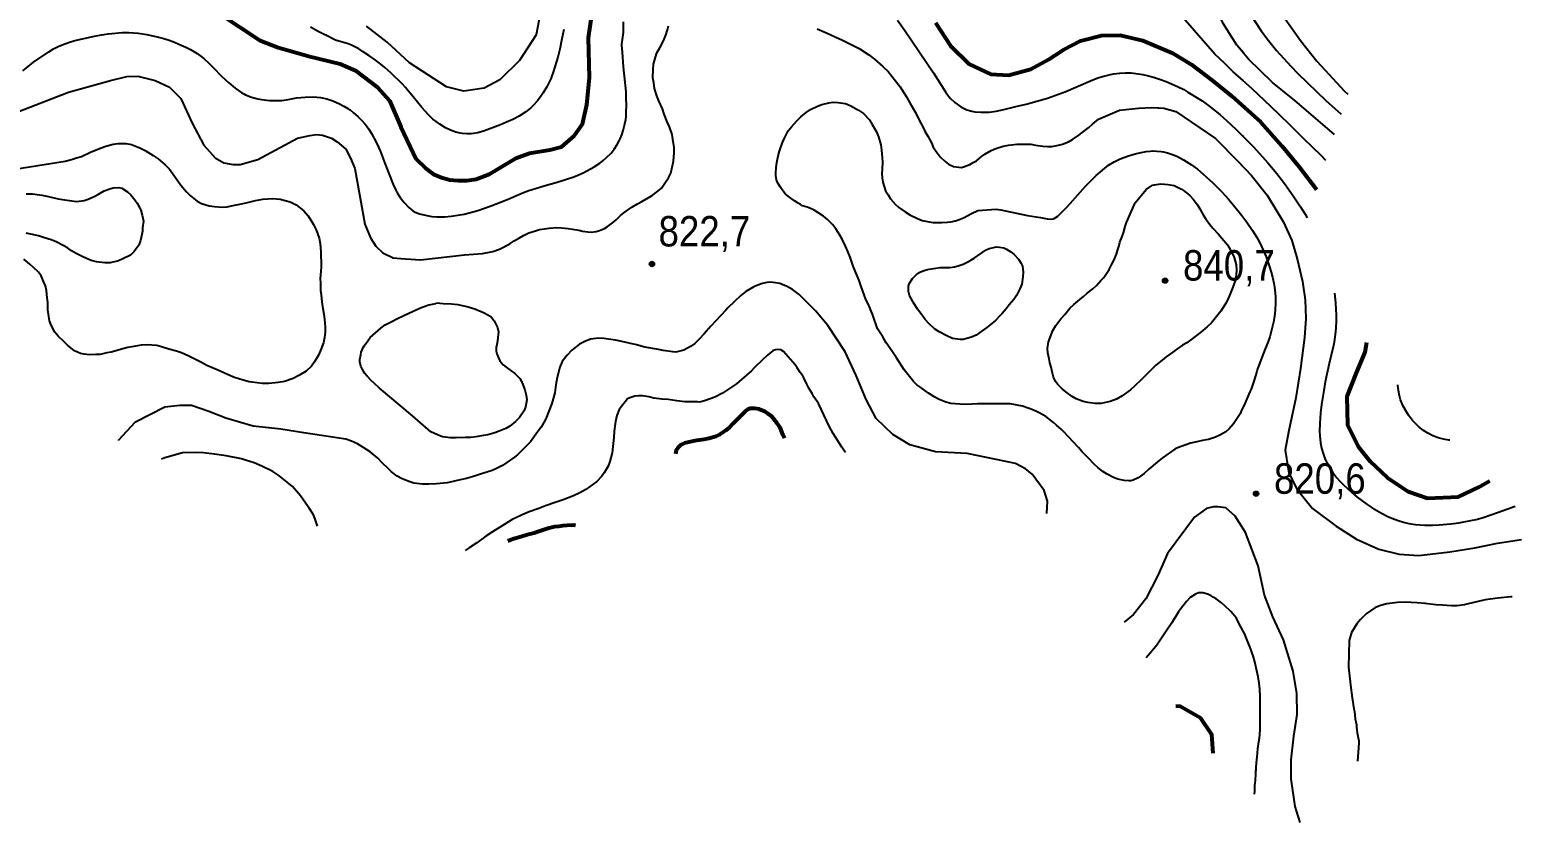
# Model space of a CAD drawing. Header units: metres. Extents: x 547833 to 556102, y 1844799 to 1850994.
# Drawn here: x 552372 to 553201, y 1844938 to 1845380 of the extents above; entities that cross this region are included whole.
import ezdxf

# ---------------------------------------------------------------- set-up
doc = ezdxf.new("R2010")
doc.units = ezdxf.units.M
doc.header["$LTSCALE"] = 6.8
for name, color, linetype, lineweight in [('1', 7, 'Continuous', 25), ('2', 7, 'Continuous', 53), ('5', 7, 'Continuous', 13)]:
    doc.layers.add(name, color=color, linetype=linetype, lineweight=lineweight)

msp = doc.modelspace()

# ---------------------------------------------------------------- hatches: boundary and pattern name
at = {"layer": '5'}
for points in [[(552721.28, 1845249.52, 1), (552718.28, 1845249.52, 1)], [(553007.79, 1845240.27, 1), (553004.79, 1845240.27, 1)], [(553058.57, 1845121.17, 1), (553055.57, 1845121.17, 1)]]:
    msp.add_hatch(color=256, dxfattribs=at).paths.add_polyline_path(points)

# ---------------------------------------------------------------- linework, layer by layer
at = {"layer": '1'}
msp.add_line((553000, 1845293.72), (553003.94, 1845294.36), dxfattribs=at)
for points in [[(553000, 1845503.23), (553005.13, 1845503.09), (553014.84, 1845501.24), (553028.66, 1845496.07), (553040.99, 1845486.08), (553051.78, 1845469.99), (553055.42, 1845457.21), (553057.66, 1845444.4), (553059.36, 1845421.66), (553061.43, 1845409.22), (553066.19, 1845397.85), (553073.26, 1845386.49), (553081.82, 1845374.4), (553090.97, 1845362.76), (553106.46, 1845346.09), (553108.23, 1845344.35)], [(553100.82, 1845321.8), (553078.62, 1845340.85), (553066.19, 1845350.96), (553052.9, 1845364.04), (553046.24, 1845371.86), (553038.72, 1845383.81), (553034.1, 1845393.91), (553029.58, 1845408.77), (553027.35, 1845421.58), (553025.06, 1845431.44), (553015.59, 1845456.12), (553005.5, 1845465.37), (553000, 1845466.97)], [(553096.08, 1845307.41), (553093.38, 1845310.17), (553083.75, 1845319.47), (553075.74, 1845327.52), (553065.36, 1845337.53), (553054.88, 1845347.31), (553044.34, 1845356.93), (553039.41, 1845361.81), (553034.12, 1845366.81), (553012.28, 1845391.66), (553009.65, 1845395.53), (553001.74, 1845407.4), (553000, 1845409.58)], [(553047.07, 1845405.53), (553047.85, 1845403.06), (553049.19, 1845399.34), (553050.7, 1845395.72), (553052.86, 1845391.19), (553054.72, 1845387.83), (553056.34, 1845385.14), (553059.85, 1845379.76), (553063.95, 1845374.37), (553068.46, 1845368.74), (553076.47, 1845359.95), (553080.4, 1845355.87), (553096.08, 1845340.9), (553104.55, 1845333.16)], [(553050, 1845351.76), (553044.34, 1845356.93), (553039.41, 1845361.81), (553034.12, 1845366.81), (553012.28, 1845391.66)], [(552657.14, 1845388.41), (552655.12, 1845377.63), (552645.84, 1845363.25), (552634.95, 1845352.47), (552626.07, 1845347.68), (552614.78, 1845346.08), (552605.1, 1845348.48), (552584.5, 1845361.87), (552571.89, 1845373.49), (552560.37, 1845382.42)], [(552698.75, 1845313.76), (552700.38, 1845316.22), (552701.51, 1845318.3), (552702.06, 1845319.49), (552702.93, 1845321.73), (552703.67, 1845324.06), (552704.66, 1845327.77), (552705.13, 1845330.33), (552705.3, 1845331.86), (552705.46, 1845334.81), (552705.5, 1845337.87), (552705.45, 1845342.63), (552705.31, 1845345.78), (552703.91, 1845359.7), (552703.27, 1845367.82), (552703.04, 1845371.77), (552703.02, 1845372.32), (552703.84, 1845378.83), (552703.93, 1845384.73)], [(552856.82, 1845385.74), (552860.93, 1845379.9), (552877.01, 1845356.28), (552883.6, 1845345.66)], [(553050, 1845367.45), (553046.24, 1845371.86), (553038.72, 1845383.81)], [(552368.6, 1845357.5), (552374.51, 1845362.19), (552383.06, 1845368.07), (552385.58, 1845369.66), (552388.28, 1845370.99), (552390.48, 1845371.91), (552394, 1845373.21), (552397.65, 1845374.32), (552408.63, 1845376.8), (552412.38, 1845377.47), (552416.1, 1845378.03), (552418.45, 1845378.36), (552422.01, 1845378.73), (552424.28, 1845378.85), (552427.78, 1845378.86), (552432.9, 1845378.53), (552437.86, 1845377.8), (552443.62, 1845376.52), (552447.26, 1845375.51), (552450.29, 1845374.53), (552453.29, 1845373.41), (552455.68, 1845372.41), (552459.58, 1845370.61), (552462.11, 1845369.32), (552465.79, 1845367.2), (552468.2, 1845365.5), (552469.64, 1845364.32), (552472.43, 1845361.77), (552475.24, 1845358.99), (552479.18, 1845354.86), (552481.85, 1845352.2), (552483.58, 1845350.66), (552487.15, 1845347.77), (552490.88, 1845345.18), (552491.87, 1845344.6), (552492.84, 1845344.07), (552496.16, 1845342.66), (552499.66, 1845341.77), (552501.86, 1845341.4), (552506.3, 1845340.95), (552510.8, 1845340.84), (552513.07, 1845340.95), (552516.77, 1845341.47), (552521.33, 1845342.26), (552526.22, 1845342.78), (552530.88, 1845342.92), (552534.77, 1845342.56), (552538.22, 1845341.8), (552541.55, 1845340.7), (552545.42, 1845339), (552547.81, 1845337.74), (552550.07, 1845336.37), (552551.24, 1845335.56), (552553.22, 1845334.02), (552555.59, 1845331.91), (552557.88, 1845329.65), (552559.54, 1845327.8), (552560.36, 1845326.76), (552561.68, 1845324.86), (552563.17, 1845322.39), (552566.15, 1845316.85), (552568.06, 1845312.73), (552570.85, 1845305.3), (552575.36, 1845294.02), (552576.76, 1845290.81), (552577.59, 1845289.23), (552579.2, 1845286.74), (552581.49, 1845283.89), (552584.06, 1845281.11), (552586.27, 1845279.25), (552587.57, 1845278.47), (552590.05, 1845277.51), (552594.13, 1845276.6), (552596.87, 1845276.14), (552599.66, 1845275.85), (552601.23, 1845275.79), (552604.09, 1845275.87), (552607.76, 1845276.21), (552611.38, 1845276.73), (552614.94, 1845277.42), (552618.42, 1845278.25), (552622.62, 1845279.45), (552629.49, 1845281.81), (552638.58, 1845285.38), (552648.04, 1845289.38), (552651.11, 1845290.52), (552657.16, 1845292.54), (552660.17, 1845293.46), (552666.95, 1845295.31), (552675.57, 1845298.11), (552678.02, 1845299.03), (552681.71, 1845300.7), (552687.45, 1845303.77), (552690.68, 1845305.85), (552692.62, 1845307.35), (552694.44, 1845308.94), (552696.94, 1845311.5), (552698.75, 1845313.76)], [(552670.61, 1845380.57), (552669.45, 1845375.28), (552668.36, 1845369.55), (552667.19, 1845365.11), (552664.84, 1845357.16), (552663.32, 1845352.95), (552661.15, 1845348.54), (552659.14, 1845345.17), (552657.99, 1845343.46), (552655.84, 1845340.63), (552653.5, 1845338.09), (552652.09, 1845336.77), (552649.33, 1845334.55), (552645.68, 1845332.12), (552642.13, 1845330.25), (552638.67, 1845328.72), (552635.27, 1845327.33), (552626.3, 1845323.87), (552622.55, 1845322.83), (552620.16, 1845322.41), (552618.84, 1845322.28), (552616.45, 1845322.21), (552614.05, 1845322.38), (552612.72, 1845322.58), (552610.29, 1845323.15), (552607.29, 1845324.21), (552604.53, 1845325.63), (552601.36, 1845327.66), (552599.36, 1845329.05), (552597.48, 1845330.5), (552596.53, 1845331.33), (552594.95, 1845332.88), (552591.32, 1845336.98), (552586.48, 1845342.82), (552583.01, 1845347.24), (552582.16, 1845348.21), (552580.5, 1845349.94), (552573.92, 1845356.41), (552570.61, 1845359.35), (552568.34, 1845361.21), (552564.71, 1845363.92), (552561.67, 1845366.04), (552558.6, 1845368.13), (552556.13, 1845369.67), (552554.71, 1845370.46), (552552.07, 1845371.76), (552550.26, 1845372.58), (552543.19, 1845374.58), (552541.7, 1845375.4), (552538.74, 1845376.86), (552536.11, 1845378.06), (552533.45, 1845379.45), (552529.09, 1845381.84)], [(552672.92, 1845269.44), (552675.45, 1845268.97), (552679.03, 1845268.34), (552681.08, 1845267.91), (552683.98, 1845267.48), (552685.79, 1845267.4), (552688.6, 1845267.72), (552690.54, 1845268.23), (552693.26, 1845269.3), (552694.76, 1845270.33), (552696.26, 1845271.36), (552698.44, 1845273.03), (552700.08, 1845274.45), (552702.3, 1845276.61), (552704.03, 1845278.13), (552706.75, 1845280.06), (552708.52, 1845281.21), (552711.81, 1845283.2), (552714.22, 1845284.52), (552717.69, 1845286.53), (552719.92, 1845287.83), (552723.06, 1845290.28), (552725.05, 1845291.94), (552727.44, 1845295.15), (552728.95, 1845297.7), (552730.28, 1845300.23), (552731.33, 1845304.33), (552731.78, 1845307.04), (552732.2, 1845311.65), (552732.15, 1845314.59), (552731.53, 1845319.17), (552731.02, 1845321.96), (552729.5, 1845326.06), (552728.33, 1845328.87), (552726.69, 1845333.24), (552725.59, 1845336.16), (552723.66, 1845340.59), (552722.49, 1845343.4), (552721.24, 1845347.63), (552720.8, 1845350.71), (552720.37, 1845353.6), (552720.42, 1845358.17), (552720.74, 1845361.15), (552721.71, 1845365.15), (552722.57, 1845367.53), (552724.15, 1845370.37), (552725.25, 1845372.4), (552726.63, 1845375.21), (552727.52, 1845377.4), (552728.51, 1845380.37), (552729.03, 1845382.52)], [(552812.12, 1845380.91), (552816.23, 1845379.01), (552819.32, 1845377.75), (552822.53, 1845376.22), (552826.23, 1845374.65), (552831.78, 1845371.77), (552835.51, 1845369.82), (552840.84, 1845366.44), (552843.97, 1845363.95), (552848.61, 1845359.92), (552851.6, 1845357.04), (552855.7, 1845351.9), (552858.28, 1845348.49), (552861.86, 1845342.92), (552864, 1845339.18), (552866.85, 1845334.18), (552869.09, 1845329.5), (552870.77, 1845326.47), (552872.22, 1845323.78), (552873.87, 1845320.93), (552875.82, 1845317.17), (552876.85, 1845314.82), (552879.11, 1845311.66), (552880.71, 1845309.37), (552883.57, 1845306.75), (552885.35, 1845305.34), (552888.06, 1845304.04), (552889.71, 1845303.75), (552892.58, 1845303.51), (552894.33, 1845304), (552897.25, 1845305.09), (552899.12, 1845306.16), (552900.91, 1845307.12), (552903.5, 1845309.32), (552905.71, 1845310.81), (552909.08, 1845312.9)], [(552363.31, 1845333.58), (552393.98, 1845345.44), (552417.41, 1845352), (552426.6, 1845354.27), (552432.79, 1845354.5), (552442.44, 1845352), (552450.47, 1845348.36), (552456.67, 1845342), (552463.1, 1845328.14), (552469.52, 1845315.87), (552475.95, 1845308.82), (552480.77, 1845306.1), (552486.05, 1845305.19), (552489.95, 1845305.19), (552499.83, 1845307.91), (552521.86, 1845319.73), (552528.75, 1845321.33), (552532.42, 1845321.78), (552535.87, 1845321.55), (552540.92, 1845319.73), (552544.13, 1845317.69), (552548.95, 1845313.6), (552551.48, 1845308.6), (552554, 1845302.92), (552559.49, 1845271.82), (552562.72, 1845264.23), (552565.54, 1845259.44), (552569.58, 1845255.84), (552575.23, 1845253.05), (552579.66, 1845252.65), (552590.56, 1845251.85), (552615.17, 1845254.65), (552625.14, 1845255.43), (552629.98, 1845256.36), (552631, 1845256.57), (552634.74, 1845257.86), (552636.91, 1845258.86), (552640.57, 1845260.9), (552642.77, 1845262.39), (552645.89, 1845264.17), (552648.03, 1845265.36), (552651.09, 1845266.85), (552654.76, 1845268.03), (552657.05, 1845268.77), (552659.75, 1845269.17), (552662.46, 1845269.58), (552666.61, 1845269.86), (552669.28, 1845269.79), (552672.92, 1845269.44)], [(552883.6, 1845345.66), (552885.36, 1845343.31), (552886.53, 1845342.05), (552888.97, 1845339.83), (552892.33, 1845337.41), (552893.05, 1845336.98), (552895.63, 1845335.7), (552898.4, 1845334.84), (552900.13, 1845334.53), (552903.61, 1845334.29), (552908.05, 1845334.4), (552911.89, 1845334.85), (552916.31, 1845335.79), (552922.87, 1845337.56), (552928.75, 1845338.89), (552940.68, 1845342.15), (552950.87, 1845345.82), (552956.48, 1845348.39), (552965.9, 1845352.43), (552969.26, 1845353.63), (552972.11, 1845354.48), (552975.04, 1845355.21), (552977.38, 1845355.69), (552981.02, 1845356.2), (552984.09, 1845356.36), (552987.32, 1845356.25), (552991.3, 1845355.82), (552993.81, 1845355.41), (552997.05, 1845354.71), (553000.41, 1845353.77), (553003.74, 1845352.67), (553006.92, 1845351.46), (553013.12, 1845348.77), (553016.79, 1845346.93), (553019.05, 1845345.61), (553027.02, 1845340.61), (553030.64, 1845337.93), (553036.77, 1845332.95), (553040.62, 1845329.61), (553045.73, 1845324.87), (553049.51, 1845321.21), (553050, 1845320.71)], [(553000, 1845353.88), (553000.41, 1845353.77), (553003.74, 1845352.67), (553006.92, 1845351.46), (553013.12, 1845348.77), (553016.79, 1845346.93), (553019.05, 1845345.61), (553027.02, 1845340.61), (553030.64, 1845337.93), (553036.77, 1845332.95), (553040.62, 1845329.61), (553045.73, 1845324.87), (553049.51, 1845321.21), (553055.42, 1845315.18), (553060.7, 1845309.43), (553063.66, 1845306.03), (553068.63, 1845300), (553072.92, 1845294.42), (553077.78, 1845287.61), (553081.92, 1845281.42), (553084.41, 1845277.35), (553085.55, 1845275.4)], [(552867.65, 1845182.11), (552865.85, 1845183.9), (552860.51, 1845190.46), (552856.36, 1845197.16), (552854.1, 1845200.39), (552850.63, 1845205.47), (552848.65, 1845208.83), (552845.63, 1845213.33), (552842.85, 1845221.51), (552841.88, 1845224.16), (552840.98, 1845226.24), (552839.26, 1845229.65), (552838.29, 1845232.29), (552836.52, 1845236.93), (552835.39, 1845240.22), (552833.5, 1845245.14), (552832.17, 1845248.4), (552830.36, 1845253.42), (552829.06, 1845256.5), (552827.86, 1845259.5), (552826, 1845263.37), (552824.59, 1845265.67), (552822.48, 1845269.23), (552820.8, 1845271.41), (552817.69, 1845274.57), (552815.49, 1845276.31), (552812.32, 1845278.33), (552810.38, 1845279.53), (552807.87, 1845280.67), (552806.37, 1845281.35), (552803.91, 1845282.11), (552802.7, 1845282.73), (552801.38, 1845283.44), (552799.42, 1845284.83), (552798.08, 1845285.72), (552795.8, 1845287.36), (552794.34, 1845288.52), (552792.46, 1845290.87), (552791.41, 1845292.55), (552789.8, 1845295.03), (552789.33, 1845296.59), (552788.87, 1845299), (552788.99, 1845300.44), (552789.06, 1845303.11), (552789.41, 1845305.05), (552789.65, 1845307.07), (552790.48, 1845310.68), (552791.24, 1845313.14), (552792.75, 1845317.4), (552793.88, 1845319.9), (552795.81, 1845323.83), (552797.64, 1845326.12), (552800.67, 1845329.51), (552802.89, 1845331.66), (552805.92, 1845334.2), (552808.29, 1845335.89), (552812.27, 1845337.68), (552814.62, 1845338.7), (552818.51, 1845339.53), (552820.93, 1845340), (552823.51, 1845339.82), (552827.77, 1845339.16), (552830.77, 1845337.8), (552835.11, 1845335.54), (552837.81, 1845333.57)], [(552837.81, 1845333.57), (552841.16, 1845330.06), (552842.79, 1845327.4), (552845.24, 1845323.4), (552846.33, 1845320.49), (552847.49, 1845316.16), (552847.94, 1845313.08), (552848.41, 1845308.95), (552848.42, 1845306.39), (552848.39, 1845302.49), (552848.19, 1845300.1), (552848.29, 1845297.64), (552848.65, 1845295.3), (552850.25, 1845290.45), (552851.65, 1845288.15), (552853.05, 1845285.84), (552855.69, 1845282.72), (552857.59, 1845281.04), (552861.18, 1845278.69), (552863.75, 1845276.99), (552868.07, 1845274.92), (552870.66, 1845273.89), (552874.56, 1845273.01), (552876.88, 1845272.7), (552879.15, 1845272.77), (552881.71, 1845272.78), (552884.84, 1845272.85), (552886.71, 1845273.07), (552889.21, 1845273.64), (552890.96, 1845274.12), (552893.77, 1845275.3), (552896.45, 1845276.75), (552897.78, 1845277.56), (552899.4, 1845278.32), (552900.57, 1845278.93), (552901.65, 1845279.43), (552912, 1845280.09), (552914.62, 1845279.72), (552917.15, 1845279.25), (552929.38, 1845276.56), (552936.73, 1845275.41), (552940.46, 1845274.74), (552943.11, 1845274.62), (552943.77, 1845274.74), (552944.39, 1845274.94), (552946.36, 1845276.22), (552951.09, 1845280.99), (552953.25, 1845283.3), (552961.91, 1845293.05), (552964.54, 1845295.75), (552967.86, 1845298.92), (552971.36, 1845302.03), (552974.75, 1845304.7), (552977.76, 1845306.57), (552981.23, 1845308.23), (552985.85, 1845309.97), (552989.54, 1845311.1), (552991.95, 1845311.71), (552995.65, 1845312.4), (552998.02, 1845312.64), (552999.34, 1845312.68), (553001.7, 1845312.61), (553004.04, 1845312.35), (553005.32, 1845312.13), (553007.59, 1845311.59)], [(552909.08, 1845312.9), (552911.8, 1845313.97), (552915.93, 1845315.3), (552918.9, 1845315.83), (552923.67, 1845316.47), (552926.8, 1845316.54), (552931.28, 1845316.39), (552933.91, 1845315.84), (552937.95, 1845315.35), (552940.54, 1845315.17), (552943.1, 1845315.18), (552946.72, 1845315.88), (552948.93, 1845316.51), (552952.3, 1845317.75), (552954.61, 1845319.16), (552958.15, 1845321.46), (552961.53, 1845324.05), (552963.61, 1845325.81), (552965.83, 1845327.62), (552969.01, 1845330.38), (552980.89, 1845335.53), (552991.35, 1845336.64), (552998.82, 1845337.01), (553005.55, 1845336.64), (553012.27, 1845334.79), (553034.41, 1845319.64)], [(553000, 1845336.95), (553005.55, 1845336.64), (553012.27, 1845334.79), (553034.41, 1845319.64)], [(552344.01, 1845299.35), (552392.1, 1845307.02), (552395.69, 1845307.95), (552398.54, 1845308.75), (552401.29, 1845309.64), (552406.7, 1845312.15), (552408.15, 1845312.7), (552412.23, 1845314.4), (552414.88, 1845315.37), (552419.02, 1845316.51), (552421.65, 1845316.81), (552426.21, 1845316.76), (552429.21, 1845316.25), (552433.89, 1845314.41), (552436.91, 1845312.86), (552441.3, 1845310.23), (552444.08, 1845308.36), (552447.99, 1845304.91), (552450.45, 1845302.44), (552452.36, 1845299.91), (552455, 1845295.93), (552456.8, 1845293.48), (552459.98, 1845289.76), (552462.21, 1845287.64), (552465.79, 1845284.63), (552468.31, 1845283.31), (552472.63, 1845282.09), (552475.63, 1845281.58), (552479.84, 1845281.3), (552482.68, 1845281.44), (552486.66, 1845282.37), (552489.72, 1845283), (552493.15, 1845283.68), (552498.51, 1845285.05), (552502.5, 1845285.79), (552508.17, 1845286.06), (552512.3, 1845285.68), (552517.87, 1845284.32), (552521.21, 1845282.52), (552525.39, 1845279.2), (552527.9, 1845276.35), (552530.81, 1845271.65), (552532.38, 1845268.7), (552534.07, 1845263.95), (552534.6, 1845260.97), (552534.95, 1845256.27), (552534.98, 1845253.52), (552535.07, 1845251.06), (552535.16, 1845247.74), (552534.86, 1845245.43), (552534.64, 1845241.51), (552534.67, 1845238.76), (552534.75, 1845234.78), (552535.02, 1845232.34), (552535.48, 1845228.4), (552535.88, 1845225.7), (552536.64, 1845221.51), (552536.97, 1845218.7), (552537.38, 1845214.28), (552537.32, 1845211.43), (552537, 1845208.44), (552536.38, 1845205.52), (552534.69, 1845201.25), (552533.57, 1845198.55), (552531.44, 1845194.8)], [(553034.41, 1845319.64), (553047.16, 1845306.76), (553050, 1845303.7)], [(553034.41, 1845319.64), (553047.16, 1845306.76), (553054.47, 1845298.88), (553063.28, 1845287.98), (553072.44, 1845272.88), (553076.95, 1845262.64), (553080.05, 1845252.36), (553082.9, 1845239.75), (553084.45, 1845229.55), (553084.88, 1845219.09), (553084.19, 1845208.38), (553081.94, 1845191.08), (553079.33, 1845174.77), (553075.12, 1845155.58), (553073.33, 1845145.51), (553075.31, 1845132.67), (553079.95, 1845123.46), (553088.59, 1845112.92), (553101.75, 1845103.16), (553113.11, 1845095.75), (553125.52, 1845090.25), (553137, 1845087.34), (553147.97, 1845086.67), (553165.17, 1845088.64), (553179.13, 1845090.88), (553191.77, 1845093.48), (553205.23, 1845095.67)], [(553000, 1845312.66), (553001.7, 1845312.61), (553004.04, 1845312.35), (553005.32, 1845312.13), (553007.59, 1845311.59)], [(553007.59, 1845311.59), (553011.04, 1845310.45), (553013.21, 1845309.52), (553016.59, 1845307.75), (553020.96, 1845304.88), (553024.31, 1845302.42), (553027.61, 1845299.74), (553032.91, 1845294.85), (553037.88, 1845289.89), (553041.67, 1845285.73), (553044.56, 1845282.31), (553049.17, 1845276.53), (553051.85, 1845272.93), (553055.04, 1845268.18), (553057.22, 1845264.68), (553059.14, 1845261.26), (553061.27, 1845256.86), (553062.65, 1845253.51), (553064.64, 1845247.92), (553065.52, 1845245.05), (553066.22, 1845242.18), (553066.93, 1845238.73), (553067.31, 1845236.55), (553067.74, 1845233.21), (553067.88, 1845231.09), (553067.92, 1845227.87), (553067.69, 1845223.79), (553067.34, 1845220.41), (553066.76, 1845216.98), (553064.67, 1845208.82), (553063.72, 1845205.62), (553062.22, 1845202.16), (553057.8, 1845191.02)], [(553007.59, 1845311.59), (553011.04, 1845310.45), (553013.21, 1845309.52), (553016.59, 1845307.75), (553020.96, 1845304.88), (553024.31, 1845302.42), (553027.61, 1845299.74), (553032.91, 1845294.85), (553037.88, 1845289.89), (553041.67, 1845285.73), (553044.56, 1845282.31), (553049.17, 1845276.53), (553051.85, 1845272.93), (553055.04, 1845268.18), (553057.22, 1845264.68), (553059.14, 1845261.26), (553061.27, 1845256.86), (553062.65, 1845253.51), (553064.64, 1845247.92), (553065.52, 1845245.05), (553066.22, 1845242.18), (553066.93, 1845238.73), (553067.31, 1845236.55), (553067.74, 1845233.21), (553067.88, 1845231.09), (553067.92, 1845227.87), (553067.69, 1845223.79), (553067.34, 1845220.41), (553066.76, 1845216.98), (553064.67, 1845208.82), (553063.72, 1845205.62), (553062.22, 1845202.16), (553057.8, 1845191.02)], [(552370.35, 1845288.71), (552373.95, 1845288.75), (552379.16, 1845288.01), (552382.85, 1845287.3), (552388.32, 1845286.02), (552392.09, 1845285.41), (552397.12, 1845284.66), (552398.66, 1845284.45), (552402.79, 1845284.92), (552405.08, 1845285.66), (552408.68, 1845287.4), (552410.82, 1845288.6), (552413.94, 1845290.38), (552417.04, 1845291.49), (552419.06, 1845292.11), (552422.08, 1845292.26), (552423.83, 1845291.89), (552426.92, 1845289.78), (552428.83, 1845288.09), (552431.13, 1845285.41), (552432.38, 1845283.56), (552433.85, 1845280.69), (552434.36, 1845279.61), (552435.24, 1845276.86), (552435.62, 1845275.2), (552435.92, 1845273.43), (552435.39, 1845269.76), (552435.31, 1845267.94), (552434.96, 1845266), (552434.31, 1845262.6), (552433.27, 1845260.02), (552430.64, 1845256.49), (552428.58, 1845254.54), (552424.46, 1845252.36), (552421.92, 1845251.31), (552417.3, 1845250.21), (552414.26, 1845250.24), (552409.73, 1845250.77), (552406.79, 1845251.57), (552402.33, 1845253.25), (552398.38, 1845255.36), (552395.73, 1845256.95), (552393.56, 1845258.51), (552391.11, 1845259.94), (552387.19, 1845261.87), (552384.31, 1845262.96), (552380.07, 1845264.28), (552377.22, 1845265.19), (552373.02, 1845266.13), (552370.48, 1845266.79)], [(553003.94, 1845294.36), (553008.07, 1845293.98), (553011.28, 1845293.3), (553015.39, 1845291.4), (553016.52, 1845290.67), (553019.97, 1845287.94), (553022.02, 1845285.8), (553024.28, 1845282.63), (553025.58, 1845280.41), (553027.48, 1845277.02), (553028.87, 1845274.9), (553031.23, 1845271.65), (553032.99, 1845269.58), (553035.83, 1845266.29), (553039.1, 1845262.68), (553041.19, 1845260.16), (553043.58, 1845255.88), (553044.76, 1845253.07), (553045.98, 1845249.03), (553046.2, 1845246.3), (553046.04, 1845243.53), (553045.61, 1845240.63), (553044.08, 1845236.56), (553043.07, 1845233.78), (553041.25, 1845229.78), (553039.92, 1845227.25), (553037.35, 1845223.16), (553035.19, 1845220.44), (553032.2, 1845216.68), (553029.79, 1845214.5), (553026.16, 1845211.43), (553023.81, 1845209.55), (553020.56, 1845207.18), (553018.38, 1845205.51), (553016.07, 1845204.1), (553012.89, 1845202.03), (553010.63, 1845200.25), (553006.92, 1845197.74), (553004.58, 1845195.85), (553001.11, 1845192.99), (552998.88, 1845190.83), (552995.31, 1845187.19), (552992.84, 1845184.73), (552989.33, 1845181.38), (552986.92, 1845179.21), (552982.26, 1845175.92), (552979.06, 1845174.03), (552975.68, 1845172.79), (552970.5, 1845171.63), (552967.27, 1845171.64), (552963.12, 1845172.21), (552960.49, 1845172.76), (552956.71, 1845174.23), (552954.38, 1845175.58), (552950.87, 1845178.02), (552948.76, 1845179.87), (552946.39, 1845182.26), (552945.16, 1845183.92), (552944.02, 1845186.36), (552943.5, 1845188.48), (552942.63, 1845191.9), (552941.98, 1845194.29), (552941.53, 1845196.52), (552940.85, 1845199.96), (552940.68, 1845202.31)], [(552940.68, 1845202.31), (552941.21, 1845205.98), (552942.05, 1845208.55), (552943.6, 1845212.43), (552945.2, 1845215.08), (552948.08, 1845218.92), (552950.29, 1845221.27), (552953.11, 1845224.82), (552955.25, 1845226.87), (552958.72, 1845229.73), (552960.63, 1845231.28), (552962.79, 1845233.14), (552965.93, 1845235.59), (552967.99, 1845237.54), (552970.33, 1845240.28), (552972.04, 1845241.99), (552974.01, 1845244.69), (552975.05, 1845246.42), (552976.6, 1845249.45), (552977.59, 1845251.55), (552979.1, 1845254.96), (552979.72, 1845257.02), (552980.63, 1845259.88), (552981.08, 1845261.74), (552982.34, 1845264.82), (552983.04, 1845266.99), (552984.07, 1845270.44), (552984.67, 1845272.69), (552989.5, 1845283.77), (552995.66, 1845291.19), (552999.19, 1845293.59), (553003.94, 1845294.36)], [(553003.94, 1845294.36), (553008.07, 1845293.98), (553011.28, 1845293.3), (553015.39, 1845291.4), (553016.52, 1845290.67), (553019.97, 1845287.94), (553022.02, 1845285.8), (553024.28, 1845282.63), (553025.58, 1845280.41), (553027.48, 1845277.02), (553028.87, 1845274.9), (553031.23, 1845271.65), (553032.99, 1845269.58), (553035.83, 1845266.29), (553039.1, 1845262.68), (553041.19, 1845260.16), (553043.58, 1845255.88), (553044.76, 1845253.07), (553045.98, 1845249.03), (553046.2, 1845246.3), (553046.04, 1845243.53), (553045.61, 1845240.63), (553044.08, 1845236.56), (553043.07, 1845233.78), (553041.25, 1845229.78), (553039.92, 1845227.25), (553037.35, 1845223.16), (553035.19, 1845220.44), (553032.2, 1845216.68), (553029.79, 1845214.5), (553026.16, 1845211.43), (553023.81, 1845209.55), (553020.56, 1845207.18), (553018.38, 1845205.51), (553016.07, 1845204.1), (553012.89, 1845202.03), (553010.63, 1845200.25), (553006.92, 1845197.74), (553004.58, 1845195.85), (553001.11, 1845192.99), (553000, 1845191.91)], [(552531.44, 1845194.8), (552529.72, 1845192.41), (552526.7, 1845189.7), (552522.71, 1845187.24), (552519.57, 1845185.65), (552514.64, 1845183.95), (552511.09, 1845183.35), (552505.84, 1845182.75), (552502.13, 1845182.8), (552496.55, 1845183.49), (552494.9, 1845183.78), (552489.71, 1845185.18), (552486.24, 1845186.39), (552480.75, 1845188.71), (552476.96, 1845190.37), (552471.36, 1845192.76), (552468.31, 1845194.5), (552463.89, 1845196.66), (552461.26, 1845198.07), (552457.06, 1845199.87), (552454.29, 1845200.88), (552450.07, 1845202.01), (552446.05, 1845203.16), (552443.29, 1845203.99), (552440.61, 1845204.25), (552438.02, 1845204.43), (552434.54, 1845204.13), (552432.48, 1845203.89), (552429.42, 1845203.25), (552427.19, 1845202.81), (552423.67, 1845202.03), (552421.19, 1845201.27), (552417.88, 1845200.32), (552415.47, 1845199.85), (552411.76, 1845199.05), (552409.11, 1845198.94), (552405.8, 1845198.84), (552402.82, 1845199.17), (552400.69, 1845199.49), (552397.48, 1845201.02), (552396.45, 1845201.67), (552393.4, 1845204.26), (552391.37, 1845206.21), (552388.36, 1845209.29), (552386.4, 1845211.53), (552384.45, 1845215.3), (552383.5, 1845217.75), (552382.88, 1845221.48), (552382.6, 1845223.92), (552382.42, 1845227.98), (552382.21, 1845230.71), (552381.84, 1845234.75), (552381.27, 1845237.25), (552380.26, 1845239.42), (552378.81, 1845242.96), (552377.26, 1845244.87), (552374.48, 1845247.59), (552372.48, 1845249.35), (552369.19, 1845252.3)], [(553079.75, 1845253.37), (553080.05, 1845252.36), (553082.9, 1845239.75), (553084.45, 1845229.55), (553084.88, 1845219.09), (553084.19, 1845208.38), (553081.94, 1845191.08), (553079.33, 1845174.77), (553075.12, 1845155.58), (553073.33, 1845145.51), (553075.31, 1845132.67), (553079.95, 1845123.46), (553088.59, 1845112.92), (553101.75, 1845103.16), (553113.11, 1845095.75), (553125.52, 1845090.25), (553137, 1845087.34), (553147.97, 1845086.67), (553165.17, 1845088.64), (553179.13, 1845090.88), (553183.9, 1845091.86)], [(552940.17, 1845110.1), (552940.58, 1845116.98), (552938.75, 1845123.08), (552932.13, 1845132.12), (552928.25, 1845135.06), (552922.78, 1845137.99), (552895.72, 1845143.61), (552878.06, 1845144.53), (552863.77, 1845148.53), (552854.28, 1845154.23), (552844.91, 1845163.28), (552839.34, 1845173.91), (552833.84, 1845187.25), (552827.72, 1845200.39), (552817.98, 1845215.2), (552811.13, 1845223.3), (552802.07, 1845232.48), (552798.33, 1845235.23), (552794.82, 1845237.13), (552793.77, 1845237.6), (552791.16, 1845238.6), (552787.39, 1845239.27), (552785.29, 1845239.33), (552782.93, 1845239.06), (552780.69, 1845238.5), (552776.69, 1845236.85), (552774.35, 1845235.48), (552772.21, 1845234.14), (552769.37, 1845231.92)], [(552769.37, 1845231.92), (552765.86, 1845228.62), (552762.17, 1845225.11), (552761.04, 1845223.68), (552755.52, 1845217.86), (552752.68, 1845214.74), (552748.8, 1845210.3), (552746.11, 1845207.6), (552743.8, 1845205.14), (552741.31, 1845203.36), (552737.64, 1845201.44), (552733.17, 1845200.33), (552731.46, 1845200.44), (552725.99, 1845201.21), (552723.42, 1845201.81), (552715.89, 1845203.15), (552711.07, 1845204.29), (552707.16, 1845205.24), (552701.23, 1845206.56), (552699.39, 1845206.95), (552692.99, 1845207.91), (552689.88, 1845208.05), (552685.46, 1845207.45), (552682.4, 1845206.3), (552679.38, 1845204.76), (552675.08, 1845201.37), (552672.5, 1845198.58), (552669.71, 1845195.07), (552668.39, 1845191.82), (552666.94, 1845186.17), (552666.12, 1845181.98), (552665.52, 1845177.62), (552663.92, 1845171.55), (552660.51, 1845162.98), (552659.44, 1845160.96), (552657.94, 1845158.4), (552656.13, 1845155.89), (552651.9, 1845150.12), (552644.64, 1845143), (552643, 1845141.62), (552636.44, 1845136.98), (552632.57, 1845135.04), (552630.67, 1845134.22), (552624.7, 1845132.34), (552621.33, 1845131.25), (552616.21, 1845129.77), (552612.71, 1845128.97), (552607.18, 1845127.64), (552605.43, 1845127.24), (552599.41, 1845126.65), (552595.14, 1845126.46), (552591.63, 1845126.56), (552586.88, 1845127.11), (552583.99, 1845127.98), (552579.91, 1845129.61), (552577.56, 1845130.93), (552574.38, 1845133.46), (552572.47, 1845135.34), (552569.22, 1845138.46), (552566.73, 1845140.97), (552562.43, 1845144.57), (552558.33, 1845147.29), (552555.32, 1845149.15), (552552.08, 1845150.47), (552548.85, 1845151.6)], [(552556.78, 1845194.94), (552556.63, 1845196.25), (552557.21, 1845198.69), (552557.49, 1845200.34), (552558.63, 1845202.85), (552559.19, 1845203.77), (552561.24, 1845206.56), (552562.55, 1845208.42), (552565.38, 1845211.12), (552568.49, 1845213.76), (552570.86, 1845215.45), (552574.63, 1845217.4), (552577.31, 1845218.85), (552581.27, 1845220.82), (552584.08, 1845222), (552588.59, 1845224.04), (552591.48, 1845225.32), (552595.31, 1845226.7), (552597.27, 1845227.02), (552599.21, 1845227.53), (552599.46, 1845227.84)], [(552599.46, 1845227.84), (552603.29, 1845227.52), (552607.88, 1845227.29), (552611.44, 1845226.84), (552617.2, 1845225.51), (552620.83, 1845224.5), (552625.71, 1845222.49), (552629.78, 1845220.11), (552631.75, 1845217.86), (552633.62, 1845213.99), (552634.17, 1845211.68), (552633.78, 1845208.41), (552633.62, 1845206.49), (552633.17, 1845204.63), (552632.8, 1845202.88), (552632.85, 1845200.8), (552633.1, 1845199.4), (552634.03, 1845197.13), (552634.89, 1845195.43), (552636.75, 1845193.27), (552638.34, 1845191.83), (552641.22, 1845189.88), (552643.21, 1845188.31), (552645.99, 1845185.59), (552647.31, 1845183.17), (552648.8, 1845179.26), (552649.52, 1845176.3), (552649.92, 1845173.6), (552649.25, 1845169.53), (552648.28, 1845167.23), (552645.83, 1845163.72), (552643.61, 1845161.57), (552640.49, 1845158.93), (552638.16, 1845157.72), (552634.46, 1845156.06), (552631.98, 1845155.3), (552628.23, 1845154.02), (552625.71, 1845153.63), (552621.42, 1845152.95), (552618.61, 1845152.63), (552615.48, 1845152.56), (552610.56, 1845152.38), (552607.33, 1845152.39), (552602.89, 1845153.02), (552600.12, 1845154.03), (552596.4, 1845155.79), (552589.02, 1845162.16), (552586.16, 1845164.78), (552567.77, 1845180.24), (552564.82, 1845182.76), (552563.11, 1845184.46), (552560.75, 1845186.85), (552559.53, 1845188.32), (552558, 1845190.9), (552557.25, 1845192.53), (552556.78, 1845194.94)], [(553100.87, 1845233.18), (553101.12, 1845231.55), (553101.5, 1845227.69), (553101.8, 1845220.96), (553101.8, 1845217.43), (553101.61, 1845214.12), (553101.37, 1845211.55), (553100.88, 1845207.37), (553100.47, 1845204.66), (553100.19, 1845203.2), (553097.95, 1845193.85), (553095.7, 1845183.65), (553094.82, 1845178.84), (553093.58, 1845170.99), (553093.01, 1845166.37), (553092.58, 1845160.41), (553092.5, 1845156.15), (553092.59, 1845153.57), (553093.04, 1845149.66), (553093.66, 1845146.6), (553094.46, 1845143.7), (553095.72, 1845140.35), (553096.71, 1845138.28), (553097.85, 1845136.25), (553099.89, 1845133.13), (553102.19, 1845130.11), (553103.75, 1845128.26), (553105.44, 1845126.46), (553108.4, 1845123.67), (553110.44, 1845121.9), (553113.58, 1845119.25), (553116.24, 1845117.16), (553119.06, 1845115.17), (553121.94, 1845113.29), (553127.04, 1845110.28), (553130.57, 1845108.51), (553132.85, 1845107.49), (553136.37, 1845106.16), (553139.29, 1845105.27), (553142.31, 1845104.57), (553146.12, 1845103.97), (553148.66, 1845103.74), (553151.29, 1845103.61), (553155.59, 1845103.62)], [(553100.87, 1845233.18), (553101.12, 1845231.55), (553101.5, 1845227.69), (553101.8, 1845220.96), (553101.8, 1845217.43), (553101.61, 1845214.12), (553101.37, 1845211.55), (553100.88, 1845207.37), (553100.47, 1845204.66), (553100.19, 1845203.2), (553097.95, 1845193.85), (553095.7, 1845183.65), (553094.82, 1845178.84), (553093.58, 1845170.99), (553093.01, 1845166.37), (553092.58, 1845160.41), (553092.5, 1845156.15), (553092.59, 1845153.57), (553093.04, 1845149.66), (553093.66, 1845146.6), (553094.46, 1845143.7), (553095.72, 1845140.35), (553096.71, 1845138.28), (553097.85, 1845136.25), (553099.89, 1845133.13), (553102.19, 1845130.11), (553103.75, 1845128.26), (553105.44, 1845126.46), (553108.4, 1845123.67), (553110.44, 1845121.9), (553113.58, 1845119.25), (553116.24, 1845117.16), (553119.06, 1845115.17), (553121.94, 1845113.29), (553127.04, 1845110.28), (553130.57, 1845108.51), (553132.85, 1845107.49), (553136.37, 1845106.16), (553139.29, 1845105.27), (553142.31, 1845104.57), (553146.12, 1845103.97), (553148.66, 1845103.74), (553151.29, 1845103.61), (553155.59, 1845103.62)], [(552827.86, 1845144.21), (552827.24, 1845145), (552825.79, 1845147.15), (552821, 1845154.84), (552818.65, 1845158.84), (552812.68, 1845171.62), (552811.95, 1845172.73), (552810.26, 1845175.33), (552809.25, 1845177.2), (552807.32, 1845180.17), (552806.17, 1845182.33), (552804.43, 1845186.22), (552803.22, 1845188.07), (552802.52, 1845188.99), (552800.83, 1845191.58), (552799.75, 1845193.15), (552793.32, 1845200.59), (552791.73, 1845201.5), (552790.39, 1845201.84), (552788.82, 1845201.66), (552787.49, 1845201.11), (552784.28, 1845198.65)], [(552784.28, 1845198.65), (552781.49, 1845196.04), (552776.94, 1845191.44), (552775.43, 1845189.77), (552768.55, 1845183.8), (552767, 1845182.53), (552759.12, 1845177.34), (552754.89, 1845175.17), (552752.31, 1845174.17), (552749.74, 1845173.18), (552746.44, 1845172.41), (552745.24, 1845172.47), (552738.35, 1845172.58), (552736.73, 1845172.79), (552733.71, 1845173.04), (552728.75, 1845173.77), (552725.43, 1845174.09), (552720.88, 1845174.66), (552718.12, 1845175.24), (552714.55, 1845175.93), (552712.26, 1845175.97), (552710.29, 1845175.74), (552707.41, 1845174.81), (552706.19, 1845174.18), (552701.4, 1845168.15), (552700.18, 1845164.82), (552699.47, 1845161.45), (552698.6, 1845156.07), (552698.5, 1845152.57), (552697.88, 1845147.52), (552697.59, 1845144), (552696.33, 1845139.27), (552695.34, 1845136.67), (552693.08, 1845132.92), (552691.53, 1845130.76), (552688.96, 1845127.97), (552682.79, 1845123.58), (552679.52, 1845121.71), (552675.91, 1845120.1), (552670.19, 1845117.85), (552666.26, 1845116.51), (552660.43, 1845114.34), (552656.7, 1845113.02), (552651.15, 1845110.99), (552647.36, 1845109.36), (552643.38, 1845107.51), (552641.68, 1845106.72), (552637.58, 1845104.26), (552630.71, 1845099.88), (552627, 1845097.47), (552621.94, 1845093.8), (552617.77, 1845091.03), (552615.42, 1845089.39)], [(553057.8, 1845191.02), (553057.48, 1845189.49), (553056.53, 1845186.49), (553055.82, 1845184.02), (553054.32, 1845179.67), (553053.61, 1845178.09), (553051.96, 1845174.22), (553050.37, 1845170.65), (553049.16, 1845168.22), (553048.14, 1845165.81), (553046.03, 1845162.48), (553044.48, 1845160.31), (553042.02, 1845157.44), (553040.13, 1845155.73), (553036.85, 1845153.86), (553034.39, 1845152.78), (553030.54, 1845151.54), (553027.14, 1845150.85), (553023.92, 1845150.19), (553020.52, 1845149.5), (553013.16, 1845146.76), (553011.74, 1845146.1), (553004.83, 1845141.23), (553001.9, 1845138.9), (552997.17, 1845134.97), (552994.56, 1845132.58), (552991.16, 1845130.1), (552988.51, 1845128.8), (552987.16, 1845128.44), (552985.98, 1845128.31), (552983.36, 1845128.61), (552979.88, 1845129.4), (552977.49, 1845130.23), (552973.88, 1845132.2), (552971.43, 1845133.62), (552968.9, 1845135.62), (552966.67, 1845137.76), (552963.29, 1845141.15), (552960, 1845144.66), (552957.94, 1845147.02), (552954.98, 1845150.26), (552952.36, 1845153.05), (552949.64, 1845155.93), (552948.53, 1845157), (552945.65, 1845159.46), (552943.99, 1845160.96), (552941.36, 1845163.05), (552939.63, 1845164.25), (552936.41, 1845166.27), (552933.78, 1845167.47), (552930.43, 1845168.88), (552926.71, 1845170.04), (552919.69, 1845171.33), (552913, 1845171.46), (552901.54, 1845171.45), (552895.2, 1845171.12), (552891.71, 1845171.22), (552886.68, 1845171.64), (552883.9, 1845172.42), (552880.05, 1845173.87), (552877.7, 1845175.19), (552874.26, 1845177.39), (552872.09, 1845178.94), (552869.82, 1845180.57), (552867.65, 1845182.11)], [(553057.8, 1845191.02), (553057.48, 1845189.49), (553056.53, 1845186.49), (553055.82, 1845184.02), (553054.32, 1845179.67), (553053.61, 1845178.09), (553051.96, 1845174.22), (553050.37, 1845170.65), (553049.16, 1845168.22), (553048.14, 1845165.81), (553046.03, 1845162.48), (553044.48, 1845160.31), (553042.02, 1845157.44), (553040.13, 1845155.73), (553036.85, 1845153.86), (553034.39, 1845152.78), (553030.54, 1845151.54), (553027.14, 1845150.85), (553023.92, 1845150.19), (553020.52, 1845149.5), (553013.16, 1845146.76), (553011.74, 1845146.1), (553004.83, 1845141.23), (553001.9, 1845138.9), (553000, 1845137.32)], [(553165.23, 1845151.04), (553164.76, 1845151.1), (553161.71, 1845151.63), (553158.76, 1845152.42), (553155.83, 1845153.6), (553153.05, 1845155.03), (553150.55, 1845156.6), (553147.75, 1845158.78), (553146.02, 1845160.38), (553144.4, 1845162.11), (553143.59, 1845163.11), (553142.26, 1845164.99), (553141.04, 1845166.95), (553139.22, 1845170.16), (553138.22, 1845172.34), (553137.77, 1845173.59), (553137.17, 1845175.93), (553136.61, 1845178.92), (553136.17, 1845181.81), (553136.15, 1845182.08)], [(553153.38, 1845154.86), (553153.05, 1845155.03), (553150.55, 1845156.6), (553147.75, 1845158.78), (553146.02, 1845160.38), (553144.4, 1845162.11), (553143.59, 1845163.11), (553142.26, 1845164.99), (553141.04, 1845166.95), (553139.22, 1845170.16), (553138.22, 1845172.34), (553137.77, 1845173.59), (553137.17, 1845175.93), (553136.61, 1845178.92), (553136.18, 1845181.73)], [(552548.85, 1845151.6), (552525.42, 1845155.2), (552512.62, 1845157.18), (552497.17, 1845158.98), (552481.94, 1845163.35), (552472.36, 1845167.19), (552462.67, 1845170.39), (552456.22, 1845170.39), (552447.75, 1845169.59), (552431.02, 1845161.01), (552421.98, 1845151.09), (552421.89, 1845150.95)], [(552533.08, 1845103.16), (552531.76, 1845106.99), (552530.79, 1845109.37), (552528.46, 1845113.19), (552526.58, 1845115.76), (552523.59, 1845120.1), (552521.31, 1845122.63), (552519.02, 1845125.16), (552516.04, 1845127.71), (552511.44, 1845131.37), (552508.09, 1845133.67), (552502.07, 1845136.67), (552497.69, 1845138.36), (552492.92, 1845140), (552490.56, 1845140.63), (552481.98, 1845142.44), (552475.62, 1845143.2), (552469.34, 1845144.08), (552465.03, 1845144.28), (552457.69, 1845144.04), (552447.84, 1845141.32), (552446.03, 1845140.57)], [(553078.35, 1844986.96), (553079.99, 1844997.91), (553079.81, 1845009.55), (553077.85, 1845022.14), (553072.4, 1845039.58), (553066.45, 1845052.35), (553061.85, 1845064.51), (553058.17, 1845081), (553051.14, 1845099.6), (553045.35, 1845108.6), (553040.11, 1845113.24), (553035.7, 1845113.79), (553033.22, 1845113.79), (553029.36, 1845112.97), (553022.75, 1845108.06), (553007.55, 1845087.88), (553002.16, 1845075.6), (552995.6, 1845062.42), (552988.66, 1845053.68), (552983.45, 1845049.38)], [(553081.63, 1844937.61), (553078.85, 1844946.41), (553076.68, 1844961.92), (553076.62, 1844972.54), (553078.18, 1844985.79), (553079.99, 1844997.91), (553079.81, 1845009.55), (553077.85, 1845022.14), (553072.4, 1845039.58), (553066.45, 1845052.35), (553061.85, 1845064.51), (553058.17, 1845081), (553051.14, 1845099.6), (553045.35, 1845108.6), (553040.11, 1845113.24), (553035.7, 1845113.79), (553033.22, 1845113.79), (553029.36, 1845112.97), (553022.75, 1845108.06), (553007.55, 1845087.88), (553002.16, 1845075.6), (553000, 1845071.26)], [(553155.59, 1845103.62), (553159.25, 1845103.77), (553165.86, 1845104.33), (553170.3, 1845104.98), (553173.09, 1845105.48), (553179.91, 1845106.84), (553183.78, 1845107.94), (553192.39, 1845110.89), (553201.64, 1845114.32)], [(553155.59, 1845103.62), (553159.25, 1845103.77), (553165.86, 1845104.33), (553170.3, 1845104.98), (553173.09, 1845105.48), (553179.91, 1845106.84), (553183.78, 1845107.94), (553183.95, 1845108)], [(553049.89, 1845044.45), (553047.34, 1845049.34), (553046.09, 1845051.58), (553043.06, 1845055.42), (553039.48, 1845058.8), (553037.73, 1845060.19), (553034.88, 1845062.46), (553033.17, 1845063.46), (553031.99, 1845064.22), (553030.52, 1845064.85), (553029.47, 1845065.32), (553027.41, 1845065.89), (553024.84, 1845065.79), (553023.22, 1845065.11), (553020.34, 1845063.28), (553018.21, 1845061.05), (553014.92, 1845056.68), (553013.79, 1845055.26), (553010, 1845049.15), (553006.52, 1845043.87), (553003.98, 1845039.99), (553001.58, 1845036.53), (552998.01, 1845032.04), (552995.71, 1845029.54)], [(553049.89, 1845044.45), (553047.34, 1845049.34), (553046.09, 1845051.58), (553043.06, 1845055.42), (553039.48, 1845058.8), (553037.73, 1845060.19), (553034.88, 1845062.46), (553033.17, 1845063.46), (553031.99, 1845064.22), (553030.52, 1845064.85), (553029.47, 1845065.32), (553027.41, 1845065.89), (553024.84, 1845065.79), (553023.22, 1845065.11), (553020.34, 1845063.28), (553018.21, 1845061.05), (553014.92, 1845056.68), (553013.79, 1845055.26), (553010, 1845049.15), (553006.52, 1845043.87), (553003.98, 1845039.99), (553001.58, 1845036.53), (553000, 1845034.54)], [(553200.1, 1845063.61), (553199.21, 1845063.56), (553192.02, 1845062.91), (553184.92, 1845061.93), (553174.78, 1845059.46), (553173.51, 1845059.21), (553169.1, 1845058.61), (553166.21, 1845058.58), (553161.09, 1845058.89), (553157.38, 1845059.16), (553151.32, 1845059.86), (553146.99, 1845060.26), (553140.28, 1845060.59), (553136.01, 1845060.4), (553130.11, 1845059.73), (553126.45, 1845058.71), (553123.41, 1845057.37), (553118.61, 1845054.03), (553115.28, 1845050.95), (553113.36, 1845048.54), (553110.34, 1845043.62), (553108.96, 1845039.17), (553108.65, 1845024.39), (553109.6, 1845016.13), (553109.72, 1845014.25), (553110.64, 1845007.09), (553111.64, 1845000.93), (553111.99, 1844999.57), (553112.47, 1844995.44), (553113.05, 1844992.12), (553113.2, 1844990.74), (553113.56, 1844987.6), (553113.99, 1844984.76), (553114.36, 1844983.21), (553114.52, 1844981.83), (553113.69, 1844971.71)], [(553151.66, 1845059.82), (553151.32, 1845059.86), (553146.99, 1845060.26), (553140.28, 1845060.59), (553136.01, 1845060.4), (553130.11, 1845059.73), (553126.45, 1845058.71), (553123.41, 1845057.37), (553118.61, 1845054.03), (553115.28, 1845050.95), (553113.36, 1845048.54), (553110.34, 1845043.62), (553108.96, 1845039.17), (553108.65, 1845024.39), (553109.41, 1845017.82)], [(553056.99, 1844965.73), (553057.3, 1844970.98), (553057.45, 1844972.29), (553057.79, 1844976.31), (553058, 1844978.83), (553058.67, 1844982.59), (553058.92, 1844984.71), (553059.09, 1844986.72), (553059.34, 1844989.74), (553059.37, 1844992.93), (553059.35, 1844994.92), (553059.27, 1844997.3), (553059.33, 1845001.2), (553059.44, 1845005.39), (553059.32, 1845008.17), (553059.18, 1845012.04), (553058.71, 1845015.27), (553058.2, 1845018.9), (553057.51, 1845022.31), (553056.33, 1845027.35), (553055.36, 1845030.63), (553053.73, 1845035.32), (553052.47, 1845038.47), (553050.55, 1845043.03), (553049.89, 1845044.45)], [(553056.26, 1844953.38), (553056.35, 1844954.93), (553056.39, 1844957.22), (553056.47, 1844958.23), (553056.66, 1844960.94), (553056.93, 1844964.66), (553057.3, 1844970.98), (553057.45, 1844972.29), (553057.79, 1844976.31), (553058, 1844978.83), (553058.67, 1844982.59), (553058.92, 1844984.71), (553059.09, 1844986.72), (553059.34, 1844989.74), (553059.37, 1844992.93), (553059.35, 1844994.92), (553059.27, 1844997.3), (553059.33, 1845001.2), (553059.44, 1845005.39), (553059.32, 1845008.17), (553059.18, 1845012.04), (553058.71, 1845015.27), (553058.2, 1845018.9), (553057.51, 1845022.31), (553056.33, 1845027.35), (553055.36, 1845030.63), (553053.73, 1845035.32), (553052.47, 1845038.47), (553050.55, 1845043.03), (553049.89, 1845044.45)]]:
    msp.add_lwpolyline(points, dxfattribs=at)
msp.add_lwpolyline([(552909.58, 1845216.37), (552906.67, 1845214), (552904.11, 1845212.28), (552900.89, 1845209.72), (552898.27, 1845208.57), (552893.56, 1845207.37), (552891.96, 1845207.28), (552887.52, 1845207.91), (552884.41, 1845209.36), (552880.15, 1845211.72), (552877.5, 1845213.32), (552874.4, 1845216.29), (552872.35, 1845218.43), (552869.86, 1845221.94), (552867.98, 1845224.29), (552865.63, 1845228.2), (552863.6, 1845231.86), (552863.05, 1845234.17), (552863, 1845237.11), (552863.66, 1845238.8), (552865.17, 1845241.35), (552866.71, 1845242.85), (552868.08, 1845244.15), (552869.68, 1845245.09), (552872.41, 1845246.16), (552874.53, 1845246.69), (552878.28, 1845247.12), (552880.61, 1845247.48), (552883.93, 1845247.58), (552886.01, 1845247.63), (552888.72, 1845248.03), (552890.76, 1845248.45), (552893.59, 1845249.44), (552896.11, 1845250.68), (552897.9, 1845251.65), (552899.67, 1845252.8), (552901.6, 1845254.16), (552903.97, 1845255.85), (552906.36, 1845257.36), (552907.98, 1845258.12), (552909.73, 1845258.6), (552912.04, 1845259.15), (552913.77, 1845258.97), (552916.19, 1845258.58), (552917.7, 1845257.9), (552920.16, 1845256.28), (552921.94, 1845254.87), (552924.43, 1845252.21), (552925.7, 1845250.17), (552926.59, 1845248.28), (552926.97, 1845244.91), (552926.88, 1845242.43), (552926.31, 1845238.28), (552925.19, 1845235.58), (552923.24, 1845231.85), (552921.77, 1845229.78), (552919.28, 1845226.65), (552917.62, 1845224.56), (552915.27, 1845221.82), (552913.74, 1845220.31), (552911.7, 1845218.18), (552910.41, 1845216.99)], close=True, dxfattribs=at)
at = {"layer": '2'}
msp.add_line((552677.11, 1845103.5), (552676.24, 1845103.63), dxfattribs=at)
for points in [[(552365.62, 1845388.34), (552376.55, 1845396.05), (552386.92, 1845399.89), (552402.72, 1845401.69), (552414.2, 1845403.5), (552426.38, 1845403.61), (552436.7, 1845402.24), (552450.47, 1845399.48), (552461.35, 1845396.52), (552478.01, 1845389.64), (552501, 1845374.45), (552511.09, 1845370.46), (552528.03, 1845365.67), (552545.78, 1845361.27), (552554.25, 1845357.68), (552566.76, 1845348.09), (552573.22, 1845340.91), (552579.67, 1845326.13), (552588.14, 1845308.16)], [(552588.14, 1845308.16), (552593.39, 1845302.97), (552597.83, 1845299.77), (552602.26, 1845297.77), (552606.7, 1845296.58), (552611.54, 1845296.18), (552616.38, 1845296.18), (552621.63, 1845296.97), (552628.89, 1845299.77), (552643.82, 1845308.56), (552651.48, 1845311.35), (552662.78, 1845313.35), (552669.23, 1845314.95), (552676.5, 1845321.34), (552680.93, 1845327.73), (552683.36, 1845338.51), (552684.97, 1845353.69), (552684.36, 1845375.88), (552686.48, 1845389.83)], [(552878.14, 1845384.24), (552886.53, 1845371.37)], [(552886.53, 1845371.37), (552896.8, 1845361.14), (552908.71, 1845355.59), (552919.03, 1845354.98), (552931.33, 1845358.31), (552941.21, 1845363.8), (552949.79, 1845369.39), (552959.11, 1845374.18), (552970.68, 1845377.17), (552981.17, 1845377.34), (552993.8, 1845374.44), (553000, 1845371.8)], [(553000, 1845371.8), (553010.64, 1845367.27), (553020.97, 1845360.89), (553032.76, 1845352), (553043.5, 1845343.23), (553059.77, 1845328.7), (553071.39, 1845315.55), (553081.08, 1845303.72), (553090.76, 1845291.21)], [(553118.8, 1845205.68), (553117.78, 1845200.31), (553112.96, 1845188.74), (553107.8, 1845175.59), (553108.08, 1845159.74), (553114.08, 1845147.62), (553120.69, 1845139.15), (553130.17, 1845130.24), (553141.94, 1845122.5), (553152.75, 1845118.74), (553170.1, 1845119.44), (553181.52, 1845124.85), (553187.64, 1845128.33)], [(552782.56, 1845167.08), (552779.37, 1845168.43), (552777.14, 1845168.84), (552774.68, 1845168.75), (552773.41, 1845168.22), (552772.1, 1845167.22), (552770.98, 1845166.23), (552769.44, 1845164.73), (552767.82, 1845163.12), (552765.02, 1845160.23), (552763.07, 1845158.21), (552761.07, 1845156.55), (552757.72, 1845154.27), (552755.37, 1845153.24), (552751.62, 1845151.96), (552749.02, 1845151.47), (552744.81, 1845150.89), (552742.02, 1845150.38), (552737.96, 1845149.35), (552735.96, 1845148.55), (552734.16, 1845146.92), (552733.26, 1845145.58), (552732.98, 1845143.45)], [(552793.86, 1845152.26), (552792.86, 1845154.3), (552791.28, 1845158.11), (552789.54, 1845160.86), (552786.78, 1845164.24), (552784.69, 1845165.9), (552782.56, 1845167.08)], [(552676.24, 1845103.63), (552672.37, 1845103.47), (552670.01, 1845103.3), (552667.78, 1845102.86), (552665.43, 1845102.68), (552661.74, 1845101.69), (552659.45, 1845100.95), (552656.06, 1845099.9), (552653.96, 1845099.18), (552650.08, 1845098.17), (552647.23, 1845097.37), (552642.74, 1845096), (552640.55, 1845095.18), (552639.4, 1845094.73)], [(553033.2, 1844976.24), (553032.46, 1844986.7), (553026.16, 1844995.85), (553014.92, 1845002.24), (553012.22, 1845002.49)]]:
    msp.add_lwpolyline(points, dxfattribs=at)
at = {"layer": '5'}
for centre in [(552719.78, 1845249.52), (553006.29, 1845240.27), (553057.07, 1845121.17)]:
    msp.add_circle(centre, 1.5, dxfattribs=at)

# ---------------------------------------------------------------- texts
at = {"layer": '5', "width": 0.9}
for s, p in [('822,7', (552723.48, 1845259.33)), ('840,7', (553016.29, 1845240.27)), ('820,6', (553067.07, 1845121.17))]:
    msp.add_text(s, height=17, dxfattribs=at).set_placement(p)

doc.saveas('drawing.dxf')
